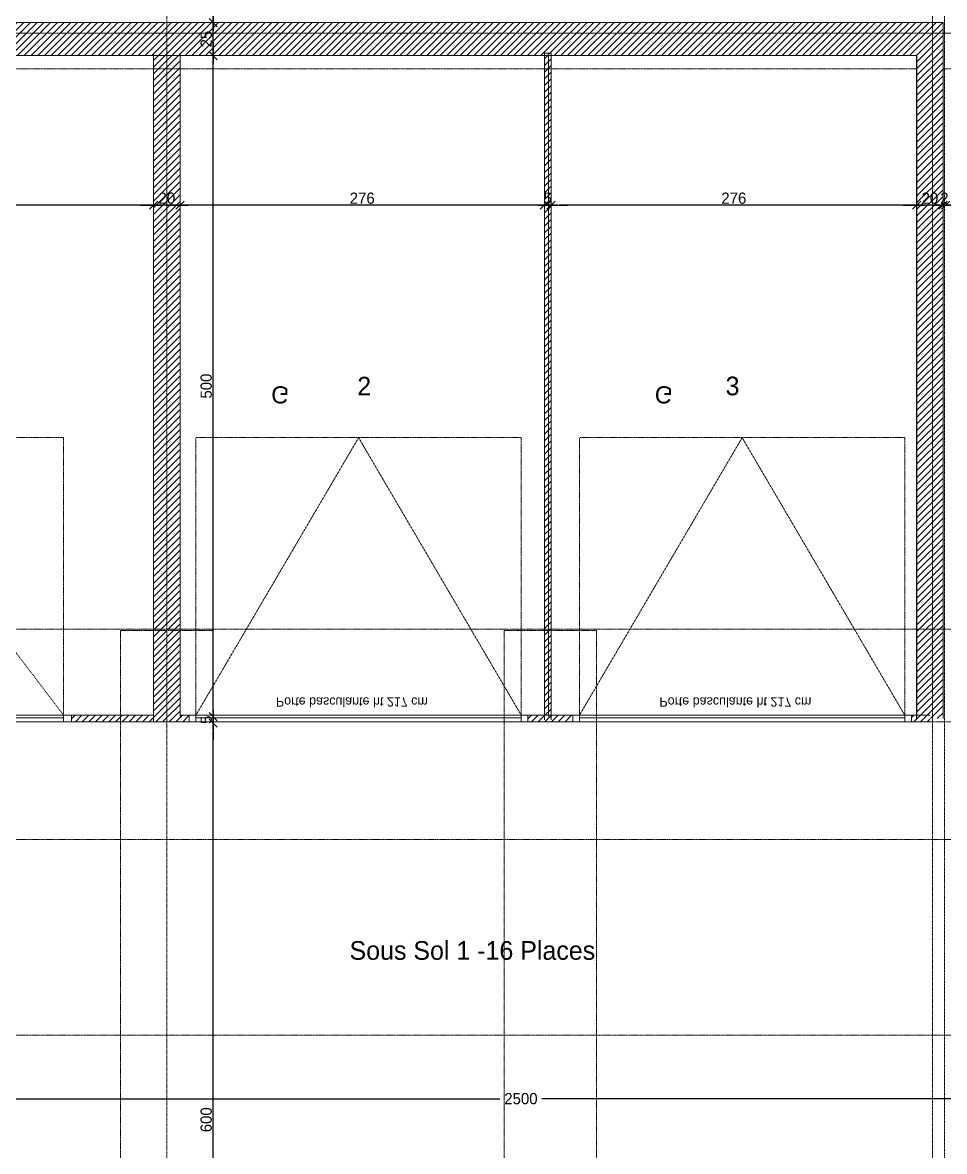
# Model space of a CAD drawing. Header units: millimetres. Extents: x -26249 to 60250, y -21218 to 23336.
# Drawn here: x 14505 to 15202, y -4575 to -3721 of the extents above; entities that cross this region are included whole.
import ezdxf

# ---------------------------------------------------------------- set-up
doc = ezdxf.new("R2010")
doc.units = ezdxf.units.MM
for name, pattern in [('Style de ligne -1', [0.41664, 0.20828, -0.20836]), ('Style de ligne -11', [0.347222, 0.20828, -0.138942]), ('Style de ligne -6', [1.04164, 0.625, -0.20828, 0.06943, -0.13893]), ('VW-01', [0.41656, 0.20828, -0.20828])]:
    doc.linetypes.add(name, pattern=pattern)
doc.layers.add('B BATI-structure', color=1, linetype='VW-01', lineweight=18, true_color=0xff0000)
doc.layers.add('C ANNOTATIONS-axes horizontaux', color=1, linetype='Style de ligne -1', lineweight=13, true_color=0xff0000)
for name, color, linetype, lineweight in [('B GÈnÈral_Hatch', 7, 'Continuous', 5), ('B Général', 7, 'Continuous', 5), ('C ANNOTATIONS-cotation', 7, 'Continuous', 5), ('C ANNOTATIONS-prestations', 7, 'Continuous', 5), ('C ANNOTATIONS-texte', 7, 'Continuous', 5)]:
    doc.layers.add(name, color=color, linetype=linetype, lineweight=lineweight)
doc.styles.add('Arial', font='arial.ttf')
doc.styles.add('Eurostile', font='')
doc.styles.get('Eurostile').set_extended_font_data('Eurostile')
doc.dimstyles.new('100é', dxfattribs={"dimtxt": 20.229601, "dimasz": 6.232178, "dimexe": 10, "dimexo": 25, "dimgap": 1, "dimtad": 1, "dimdec": 1, "dimtxsty": 'Arial', "dimblk": 'VW_SLASH', "dimblk1": 'VW_SLASH', "dimblk2": 'VW_SLASH', "dimcen": 0, "dimdle": 10, "dimazin": 0, "dimtfac": 1, "dimtdec": 1, "dimtix": 1, "dimtmove": 0, "dimatfit": 0, "dimldrblk": 'VW_FILLEDARROW', "dimfxl": 25, "dimfxlon": 1, "dimfrac": 2, "dimtolj": 1, "dimarcsym": 0})
pattern_1 = [(45, (8993.1033, -8630.2194), (2.4253472, -2.6458333), [])]

# ---------------------------------------------------------------- blocks, each defined once
blk = doc.blocks.new('Parking Spaces-4')
at = {"layer": 'B Général', "color": 7, "linetype": 'Continuous', "lineweight": 5}
for p, q in [((0, 0), (0, 500)), ((278.5, 0), (278.5, 500)), ((557, 0), (557, 500)), ((0, 0), (557, 0))]:
    blk.add_line(p, q, dxfattribs=at)
at = {"layer": 'B Général', "color": 7, "extrusion": (0, 0, -1), "char_height": 14.12, "attachment_point": 5, "text_direction": (1, 0, 0), "line_spacing_factor": 0.894142, "style": 'Eurostile'}
for s, insert in [('2', (139.25, 250)), ('3', (417.75, 250))]:
    blk.add_mtext(s, dxfattribs=dict(at, insert=insert))
blk = doc.blocks.new('Parking Spaces-7')
at = {"layer": 'B Général', "color": 7, "linetype": 'Continuous', "lineweight": 5}
for p, q in [((0, 0), (0, 500)), ((408, 0), (408, 500)), ((0, 0), (408, 0))]:
    blk.add_line(p, q, dxfattribs=at)
at = {"layer": 'B Général', "color": 7, "extrusion": (0, 0, -1), "insert": (204, 250), "char_height": 14.12, "attachment_point": 5, "text_direction": (1, 0, 0), "line_spacing_factor": 0.894142, "style": 'Eurostile'}
blk.add_mtext('1', dxfattribs=at)
blk = doc.blocks.new('VW_SLASH')
at = {"color": 0, "linetype": 'ByBlock', "lineweight": -2}
blk.add_line((1.6, 0), (-1, 0), dxfattribs=at)
at = {"color": 0, "linetype": 'Continuous', "lineweight": 20, "flags": 128}
blk.add_lwpolyline([(0.5, 0.5), (-0.5, -0.5)], dxfattribs=at)
blk = doc.blocks.new('*D625')
at = {"layer": 'C ANNOTATIONS-cotation', "color": 0, "linetype": 'Continuous', "lineweight": -2, "transparency": 16777216}
for p, q in [((13638.02, -4534.91), (14865.87, -4534.91)), ((16125.56, -4534.91), (14897.72, -4534.91))]:
    blk.add_line(p, q, dxfattribs=at)
at = {"layer": 'Defpoints', "color": 0, "linetype": 'Continuous', "transparency": 16777216}
for p in [(13631.79, -4534.91), (16131.79, -4534.91), (16131.79, -4534.91)]:
    blk.add_point(p, dxfattribs=at)
at = {"layer": 'C ANNOTATIONS-cotation', "color": 0, "linetype": 'Continuous', "lineweight": -2, "transparency": 16777216, "xscale": 6.232177734375, "yscale": 6.232177734375, "zscale": 6.232177734375, "rotation": 180}
blk.add_blockref('VW_SLASH', (13631.79, -4534.91), dxfattribs=at)
at = {"layer": 'C ANNOTATIONS-cotation', "color": 0, "linetype": 'Continuous', "lineweight": -2, "transparency": 16777216, "xscale": 6.232177734375, "yscale": 6.232177734375, "zscale": 6.232177734375}
blk.add_blockref('VW_SLASH', (16131.79, -4534.91), dxfattribs=at)
at = {"layer": 'C ANNOTATIONS-cotation', "color": 0, "linetype": 'Continuous', "lineweight": 5, "transparency": 16777216, "insert": (14881.79, -4534.91), "char_height": 8.471, "attachment_point": 5, "style": 'Eurostile'}
blk.add_mtext('\\A1;2500', dxfattribs=at)
blk = doc.blocks.new('VW_FILLEDARROW')
at = {"linetype": 'Continuous', "lineweight": 0}
blk.add_hatch(color=0, dxfattribs=at).paths.add_polyline_path([(-1.6, 0.43), (0, 0), (-1.6, -0.43)])
at = {"color": 0, "linetype": 'Continuous', "lineweight": 5, "flags": 128}
blk.add_lwpolyline([(-1.6, 0.43), (0, 0), (-1.6, -0.43)], close=True, dxfattribs=at)
blk = doc.blocks.new('*D627')
at = {"layer": 'C ANNOTATIONS-cotation', "color": 0, "linetype": 'Continuous', "lineweight": -2, "transparency": 16777216}
blk.add_line((14597.84, -3858.95), (14202.38, -3858.95), dxfattribs=at)
at = {"layer": 'Defpoints', "color": 0, "linetype": 'Continuous', "transparency": 16777216}
for p in [(14196.14, -3827.22), (14604.07, -3827.22), (14196.14, -3858.95)]:
    blk.add_point(p, dxfattribs=at)
at = {"layer": 'C ANNOTATIONS-cotation', "color": 0, "linetype": 'Continuous', "lineweight": -2, "transparency": 16777216, "xscale": 6.232177734375, "yscale": 6.232177734375, "zscale": 6.232177734375, "rotation": 180}
blk.add_blockref('VW_SLASH', (14196.14, -3858.95), dxfattribs=at)
at = {"layer": 'C ANNOTATIONS-cotation', "color": 0, "linetype": 'Continuous', "lineweight": -2, "transparency": 16777216, "xscale": 6.232177734375, "yscale": 6.232177734375, "zscale": 6.232177734375}
blk.add_blockref('VW_SLASH', (14604.07, -3858.95), dxfattribs=at)
at = {"layer": 'C ANNOTATIONS-cotation', "color": 0, "linetype": 'Continuous', "lineweight": 5, "transparency": 16777216, "insert": (14400.11, -3853.72), "char_height": 8.471, "attachment_point": 5, "style": 'Eurostile'}
blk.add_mtext('\\A1;408', dxfattribs=at)
blk = doc.blocks.new('*D628')
at = {"layer": 'C ANNOTATIONS-cotation', "color": 0, "linetype": 'Continuous', "lineweight": -2, "transparency": 16777216}
blk.add_line((14617.84, -3858.95), (14610.3, -3858.95), dxfattribs=at)
at = {"layer": 'Defpoints', "color": 0, "linetype": 'Continuous', "transparency": 16777216}
for p in [(14624.07, -3783.99), (14604.07, -3827.22), (14604.07, -3858.95)]:
    blk.add_point(p, dxfattribs=at)
at = {"layer": 'C ANNOTATIONS-cotation', "color": 0, "linetype": 'Continuous', "lineweight": -2, "transparency": 16777216, "xscale": 6.232177734375, "yscale": 6.232177734375, "zscale": 6.232177734375, "rotation": 180}
blk.add_blockref('VW_SLASH', (14604.07, -3858.95), dxfattribs=at)
at = {"layer": 'C ANNOTATIONS-cotation', "color": 0, "linetype": 'Continuous', "lineweight": -2, "transparency": 16777216, "xscale": 6.232177734375, "yscale": 6.232177734375, "zscale": 6.232177734375}
blk.add_blockref('VW_SLASH', (14624.07, -3858.95), dxfattribs=at)
at = {"layer": 'C ANNOTATIONS-cotation', "color": 0, "linetype": 'Continuous', "lineweight": 5, "transparency": 16777216, "insert": (14614.07, -3853.72), "char_height": 8.471, "attachment_point": 5, "style": 'Eurostile'}
blk.add_mtext('\\A1;20', dxfattribs=at)
blk = doc.blocks.new('*D629')
at = {"layer": 'C ANNOTATIONS-cotation', "color": 0, "linetype": 'Continuous', "lineweight": -2, "transparency": 16777216}
blk.add_line((14893.34, -3858.95), (14630.3, -3858.95), dxfattribs=at)
at = {"layer": 'Defpoints', "color": 0, "linetype": 'Continuous', "transparency": 16777216}
for p in [(14624.07, -3783.99), (14899.57, -3796.06), (14624.07, -3858.95)]:
    blk.add_point(p, dxfattribs=at)
at = {"layer": 'C ANNOTATIONS-cotation', "color": 0, "linetype": 'Continuous', "lineweight": -2, "transparency": 16777216, "xscale": 6.232177734375, "yscale": 6.232177734375, "zscale": 6.232177734375, "rotation": 180}
blk.add_blockref('VW_SLASH', (14624.07, -3858.95), dxfattribs=at)
at = {"layer": 'C ANNOTATIONS-cotation', "color": 0, "linetype": 'Continuous', "lineweight": -2, "transparency": 16777216, "xscale": 6.232177734375, "yscale": 6.232177734375, "zscale": 6.232177734375}
blk.add_blockref('VW_SLASH', (14899.57, -3858.95), dxfattribs=at)
at = {"layer": 'C ANNOTATIONS-cotation', "color": 0, "linetype": 'Continuous', "lineweight": 5, "transparency": 16777216, "insert": (14761.82, -3853.72), "char_height": 8.471, "attachment_point": 5, "style": 'Eurostile'}
blk.add_mtext('\\A1;276', dxfattribs=at)
blk = doc.blocks.new('*D630')
at = {"layer": 'C ANNOTATIONS-cotation', "color": 0, "linetype": 'Continuous', "lineweight": -2, "transparency": 16777216}
for p, q in [((14893.34, -3858.95), (14887.1, -3858.95)), ((14904.57, -3858.95), (14899.57, -3858.95)), ((14910.8, -3858.95), (14917.03, -3858.95))]:
    blk.add_line(p, q, dxfattribs=at)
at = {"layer": 'Defpoints', "color": 0, "linetype": 'Continuous', "transparency": 16777216}
for p in [(14904.57, -3780.22), (14899.57, -3796.06), (14899.57, -3858.95)]:
    blk.add_point(p, dxfattribs=at)
at = {"layer": 'C ANNOTATIONS-cotation', "color": 0, "linetype": 'Continuous', "lineweight": -2, "transparency": 16777216, "xscale": 6.232177734375, "yscale": 6.232177734375, "zscale": 6.232177734375}
blk.add_blockref('VW_SLASH', (14899.57, -3858.95), dxfattribs=at)
at = {"layer": 'C ANNOTATIONS-cotation', "color": 0, "linetype": 'Continuous', "lineweight": -2, "transparency": 16777216, "xscale": 6.232177734375, "yscale": 6.232177734375, "zscale": 6.232177734375, "rotation": 180}
blk.add_blockref('VW_SLASH', (14904.57, -3858.95), dxfattribs=at)
at = {"layer": 'C ANNOTATIONS-cotation', "color": 0, "linetype": 'Continuous', "lineweight": 5, "transparency": 16777216, "insert": (14902.07, -3853.72), "char_height": 8.471, "attachment_point": 5, "style": 'Eurostile'}
blk.add_mtext('\\A1;5', dxfattribs=at)
blk = doc.blocks.new('*D631')
at = {"layer": 'C ANNOTATIONS-cotation', "color": 0, "linetype": 'Continuous', "lineweight": -2, "transparency": 16777216}
blk.add_line((15174.76, -3858.95), (14910.8, -3858.95), dxfattribs=at)
at = {"layer": 'Defpoints', "color": 0, "linetype": 'Continuous', "transparency": 16777216}
for p in [(14904.57, -3780.22), (15180.99, -3811.11), (14904.57, -3858.95)]:
    blk.add_point(p, dxfattribs=at)
at = {"layer": 'C ANNOTATIONS-cotation', "color": 0, "linetype": 'Continuous', "lineweight": -2, "transparency": 16777216, "xscale": 6.232177734375, "yscale": 6.232177734375, "zscale": 6.232177734375, "rotation": 180}
blk.add_blockref('VW_SLASH', (14904.57, -3858.95), dxfattribs=at)
at = {"layer": 'C ANNOTATIONS-cotation', "color": 0, "linetype": 'Continuous', "lineweight": -2, "transparency": 16777216, "xscale": 6.232177734375, "yscale": 6.232177734375, "zscale": 6.232177734375}
blk.add_blockref('VW_SLASH', (15180.99, -3858.95), dxfattribs=at)
at = {"layer": 'C ANNOTATIONS-cotation', "color": 0, "linetype": 'Continuous', "lineweight": 5, "transparency": 16777216, "insert": (15042.78, -3853.72), "char_height": 8.471, "attachment_point": 5, "style": 'Eurostile'}
blk.add_mtext('\\A1;276', dxfattribs=at)
blk = doc.blocks.new('*D632')
at = {"layer": 'C ANNOTATIONS-cotation', "color": 0, "linetype": 'Continuous', "lineweight": -2, "transparency": 16777216}
blk.add_line((15194.76, -3858.95), (15187.22, -3858.95), dxfattribs=at)
at = {"layer": 'Defpoints', "color": 0, "linetype": 'Continuous', "transparency": 16777216}
for p in [(15180.99, -3811.11), (15200.99, -3813.42), (15180.99, -3858.95)]:
    blk.add_point(p, dxfattribs=at)
at = {"layer": 'C ANNOTATIONS-cotation', "color": 0, "linetype": 'Continuous', "lineweight": -2, "transparency": 16777216, "xscale": 6.232177734375, "yscale": 6.232177734375, "zscale": 6.232177734375, "rotation": 180}
blk.add_blockref('VW_SLASH', (15180.99, -3858.95), dxfattribs=at)
at = {"layer": 'C ANNOTATIONS-cotation', "color": 0, "linetype": 'Continuous', "lineweight": -2, "transparency": 16777216, "xscale": 6.232177734375, "yscale": 6.232177734375, "zscale": 6.232177734375}
blk.add_blockref('VW_SLASH', (15200.99, -3858.95), dxfattribs=at)
at = {"layer": 'C ANNOTATIONS-cotation', "color": 0, "linetype": 'Continuous', "lineweight": 5, "transparency": 16777216, "insert": (15190.99, -3853.72), "char_height": 8.471, "attachment_point": 5, "style": 'Eurostile'}
blk.add_mtext('\\A1;20', dxfattribs=at)
blk = doc.blocks.new('*D633')
at = {"layer": 'C ANNOTATIONS-cotation', "color": 0, "linetype": 'Continuous', "lineweight": -2, "transparency": 16777216}
for p, q in [((15194.76, -3858.95), (15188.53, -3858.95)), ((15202.99, -3858.95), (15200.99, -3858.95)), ((15209.22, -3858.95), (15215.46, -3858.95))]:
    blk.add_line(p, q, dxfattribs=at)
at = {"layer": 'Defpoints', "color": 0, "linetype": 'Continuous', "transparency": 16777216}
for p in [(15200.99, -3813.42), (15202.99, -3815.42), (15200.99, -3858.95)]:
    blk.add_point(p, dxfattribs=at)
at = {"layer": 'C ANNOTATIONS-cotation', "color": 0, "linetype": 'Continuous', "lineweight": -2, "transparency": 16777216, "xscale": 6.232177734375, "yscale": 6.232177734375, "zscale": 6.232177734375, "rotation": 180}
blk.add_blockref('VW_SLASH', (15202.99, -3858.95), dxfattribs=at)
at = {"layer": 'C ANNOTATIONS-cotation', "color": 0, "linetype": 'Continuous', "lineweight": -2, "transparency": 16777216, "xscale": 6.232177734375, "yscale": 6.232177734375, "zscale": 6.232177734375}
blk.add_blockref('VW_SLASH', (15200.99, -3858.95), dxfattribs=at)
at = {"layer": 'C ANNOTATIONS-cotation', "color": 0, "linetype": 'Continuous', "lineweight": 5, "transparency": 16777216, "insert": (15201.99, -3853.72), "char_height": 8.471, "attachment_point": 5, "style": 'Eurostile'}
blk.add_mtext('\\A1;2', dxfattribs=at)
blk = doc.blocks.new('*D634')
at = {"layer": 'C ANNOTATIONS-cotation', "color": 0, "linetype": 'Continuous', "lineweight": -2, "transparency": 16777216}
blk.add_line((15216.76, -3858.95), (15209.22, -3858.95), dxfattribs=at)
at = {"layer": 'Defpoints', "color": 0, "linetype": 'Continuous', "transparency": 16777216}
for p in [(15202.99, -3815.42), (15222.99, -3815.42), (15202.99, -3858.95)]:
    blk.add_point(p, dxfattribs=at)
at = {"layer": 'C ANNOTATIONS-cotation', "color": 0, "linetype": 'Continuous', "lineweight": -2, "transparency": 16777216, "xscale": 6.232177734375, "yscale": 6.232177734375, "zscale": 6.232177734375, "rotation": 180}
blk.add_blockref('VW_SLASH', (15202.99, -3858.95), dxfattribs=at)
at = {"layer": 'C ANNOTATIONS-cotation', "color": 0, "linetype": 'Continuous', "lineweight": -2, "transparency": 16777216, "xscale": 6.232177734375, "yscale": 6.232177734375, "zscale": 6.232177734375}
blk.add_blockref('VW_SLASH', (15222.99, -3858.95), dxfattribs=at)
at = {"layer": 'C ANNOTATIONS-cotation', "color": 0, "linetype": 'Continuous', "lineweight": 5, "transparency": 16777216, "insert": (15212.99, -3853.72), "char_height": 8.471, "attachment_point": 5, "style": 'Eurostile'}
blk.add_mtext('\\A1;20', dxfattribs=at)
blk = doc.blocks.new('Porte basculante ht200.320')
at = {"layer": 'B Général', "color": 7, "linetype": 'Style de ligne -1', "lineweight": 5}
for p, q in [((-160, -2.5), (0, -212.5)), ((0, -212.5), (160, -2.5))]:
    blk.add_line(p, q, dxfattribs=at)
at = {"layer": 'B Général', "color": 7, "linetype": 'Continuous', "lineweight": 5, "flags": 128}
for points in [[(-166, 2.5), (166, 2.5), (166, -2.5), (-166, -2.5)], [(-160, 2.5), (160, 2.5), (160, -0.5), (-160, -0.5)]]:
    blk.add_lwpolyline(points, close=True, dxfattribs=at)
at = {"layer": 'B Général', "flags": 128}
for points in [[(-166, 2.5), (-160, 2.5), (-160, -2.5), (-166, -2.5)], [(160, 2.5), (166, 2.5), (166, -2.5), (160, -2.5)]]:
    blk.add_lwpolyline(points, close=True, dxfattribs=at)
at = {"layer": 'B Général', "color": 7, "linetype": 'Style de ligne -1', "lineweight": 5, "flags": 128}
blk.add_lwpolyline([(-160, -2.5), (160, -2.5), (160, -212.5), (-160, -212.5)], close=True, dxfattribs=at)
at = {"layer": 'B Général', "insert": (-71, -243.42), "char_height": 12.94, "attachment_point": 1, "line_spacing_factor": 0.894142, "style": 'Eurostile'}
blk.add_mtext('G', dxfattribs=at)
at = {"layer": 'C ANNOTATIONS-prestations', "insert": (-62.58, -8.82), "char_height": 7.059, "attachment_point": 1, "line_spacing_factor": 0.894142, "style": 'Eurostile'}
blk.add_mtext('Porte basculante ht 217 cm', dxfattribs=at)
blk = doc.blocks.new('Porte basculante ht200cm')
at = {"layer": 'B Général', "color": 7, "linetype": 'Style de ligne -1', "lineweight": 5}
for p, q in [((-123, -2.5), (0, -212.5)), ((0, -212.5), (123, -2.5))]:
    blk.add_line(p, q, dxfattribs=at)
at = {"layer": 'B Général', "color": 7, "linetype": 'Continuous', "lineweight": 5, "flags": 128}
for points in [[(-128, 2.5), (128, 2.5), (128, -2.5), (-128, -2.5)], [(-123, 2.5), (123, 2.5), (123, -0.5), (-123, -0.5)]]:
    blk.add_lwpolyline(points, close=True, dxfattribs=at)
at = {"layer": 'B Général', "flags": 128}
for points in [[(-128, 2.5), (-123, 2.5), (-123, -2.5), (-128, -2.5)], [(123, 2.5), (128, 2.5), (128, -2.5), (123, -2.5)]]:
    blk.add_lwpolyline(points, close=True, dxfattribs=at)
at = {"layer": 'B Général', "color": 7, "linetype": 'Style de ligne -1', "lineweight": 5, "flags": 128}
blk.add_lwpolyline([(-123, -2.5), (123, -2.5), (123, -212.5), (-123, -212.5)], close=True, dxfattribs=at)
at = {"layer": 'B Général', "insert": (-66, -238.42), "char_height": 12.94, "attachment_point": 1, "line_spacing_factor": 0.894142, "style": 'Eurostile'}
blk.add_mtext('G', dxfattribs=at)
at = {"layer": 'C ANNOTATIONS-prestations', "insert": (-62.58, -8.98), "char_height": 7.059, "attachment_point": 1, "line_spacing_factor": 0.894142, "style": 'Eurostile'}
blk.add_mtext('Porte basculante ht 217 cm', dxfattribs=at)
blk = doc.blocks.new('*D675')
at = {"layer": 'C ANNOTATIONS-cotation', "color": 0, "linetype": 'Continuous', "lineweight": -2, "transparency": 16777216}
for p, q in [((14649.1, -3204.83), (14639.1, -3204.83)), ((14649.1, -3714.6), (14649.1, -3211.06))]:
    blk.add_line(p, q, dxfattribs=at)
at = {"layer": 'Defpoints', "color": 0, "linetype": 'Continuous', "transparency": 16777216}
for p in [(14649.1, -3204.83), (14661.1, -3204.83), (14667.1, -3720.83)]:
    blk.add_point(p, dxfattribs=at)
at = {"layer": 'C ANNOTATIONS-cotation', "color": 0, "linetype": 'Continuous', "lineweight": -2, "transparency": 16777216, "xscale": 6.232177734375, "yscale": 6.232177734375, "zscale": 6.232177734375}
for p, rotation in [((14649.1, -3204.83), 90), ((14649.1, -3720.83), 270)]:
    blk.add_blockref('VW_SLASH', p, dxfattribs=dict(at, rotation=rotation))
at = {"layer": 'C ANNOTATIONS-cotation', "color": 0, "linetype": 'Continuous', "lineweight": 5, "transparency": 16777216, "insert": (14643.87, -3462.83), "char_height": 8.471, "attachment_point": 5, "rotation": 90, "style": 'Eurostile'}
blk.add_mtext('\\A1;516', dxfattribs=at)
blk = doc.blocks.new('*D676')
at = {"layer": 'C ANNOTATIONS-cotation', "color": 0, "linetype": 'Continuous', "lineweight": -2, "transparency": 16777216}
blk.add_line((14649.1, -3739.6), (14649.1, -3727.06), dxfattribs=at)
at = {"layer": 'Defpoints', "color": 0, "linetype": 'Continuous', "transparency": 16777216}
for p in [(14649.1, -3720.83), (14667.1, -3720.83), (14667.1, -3745.83)]:
    blk.add_point(p, dxfattribs=at)
at = {"layer": 'C ANNOTATIONS-cotation', "color": 0, "linetype": 'Continuous', "lineweight": -2, "transparency": 16777216, "xscale": 6.232177734375, "yscale": 6.232177734375, "zscale": 6.232177734375}
for p, rotation in [((14649.1, -3720.83), 90), ((14649.1, -3745.83), 270)]:
    blk.add_blockref('VW_SLASH', p, dxfattribs=dict(at, rotation=rotation))
at = {"layer": 'C ANNOTATIONS-cotation', "color": 0, "linetype": 'Continuous', "lineweight": 5, "transparency": 16777216, "insert": (14643.87, -3733.33), "char_height": 8.471, "attachment_point": 5, "rotation": 90, "style": 'Eurostile'}
blk.add_mtext('\\A1;25', dxfattribs=at)
blk = doc.blocks.new('*D677')
at = {"layer": 'C ANNOTATIONS-cotation', "color": 0, "linetype": 'Continuous', "lineweight": -2, "transparency": 16777216}
blk.add_line((14649.1, -4239.6), (14649.1, -3752.06), dxfattribs=at)
at = {"layer": 'Defpoints', "color": 0, "linetype": 'Continuous', "transparency": 16777216}
for p in [(14649.1, -3745.83), (14667.1, -3745.83), (14677.1, -4245.83)]:
    blk.add_point(p, dxfattribs=at)
at = {"layer": 'C ANNOTATIONS-cotation', "color": 0, "linetype": 'Continuous', "lineweight": -2, "transparency": 16777216, "xscale": 6.232177734375, "yscale": 6.232177734375, "zscale": 6.232177734375}
for p, rotation in [((14649.1, -3745.83), 90), ((14649.1, -4245.83), 270)]:
    blk.add_blockref('VW_SLASH', p, dxfattribs=dict(at, rotation=rotation))
at = {"layer": 'C ANNOTATIONS-cotation', "color": 0, "linetype": 'Continuous', "lineweight": 5, "transparency": 16777216, "insert": (14643.87, -3995.83), "char_height": 8.471, "attachment_point": 5, "rotation": 90, "style": 'Eurostile'}
blk.add_mtext('\\A1;500', dxfattribs=at)
blk = doc.blocks.new('*D678')
at = {"layer": 'C ANNOTATIONS-cotation', "color": 0, "linetype": 'Continuous', "lineweight": -2, "transparency": 16777216}
for p, q in [((14649.1, -4239.6), (14649.1, -4233.37)), ((14649.1, -4250.83), (14649.1, -4245.83)), ((14649.1, -4257.06), (14649.1, -4263.29))]:
    blk.add_line(p, q, dxfattribs=at)
at = {"layer": 'Defpoints', "color": 0, "linetype": 'Continuous', "transparency": 16777216}
for p in [(14649.1, -4245.83), (14677.1, -4245.83), (14677.1, -4250.83)]:
    blk.add_point(p, dxfattribs=at)
at = {"layer": 'C ANNOTATIONS-cotation', "color": 0, "linetype": 'Continuous', "lineweight": -2, "transparency": 16777216, "xscale": 6.232177734375, "yscale": 6.232177734375, "zscale": 6.232177734375}
for p, rotation in [((14649.1, -4245.83), 270), ((14649.1, -4250.83), 90)]:
    blk.add_blockref('VW_SLASH', p, dxfattribs=dict(at, rotation=rotation))
at = {"layer": 'C ANNOTATIONS-cotation', "color": 0, "linetype": 'Continuous', "lineweight": 5, "transparency": 16777216, "insert": (14643.87, -4248.33), "char_height": 8.471, "attachment_point": 5, "rotation": 90, "style": 'Eurostile'}
blk.add_mtext('\\A1;5', dxfattribs=at)
blk = doc.blocks.new('*D679')
at = {"layer": 'C ANNOTATIONS-cotation', "color": 0, "linetype": 'Continuous', "lineweight": -2, "transparency": 16777216}
blk.add_line((14649.1, -4844.6), (14649.1, -4257.06), dxfattribs=at)
at = {"layer": 'Defpoints', "color": 0, "linetype": 'Continuous', "transparency": 16777216}
for p in [(14649.1, -4250.83), (14677.1, -4250.83), (14683.1, -4850.83)]:
    blk.add_point(p, dxfattribs=at)
at = {"layer": 'C ANNOTATIONS-cotation', "color": 0, "linetype": 'Continuous', "lineweight": -2, "transparency": 16777216, "xscale": 6.232177734375, "yscale": 6.232177734375, "zscale": 6.232177734375}
for p, rotation in [((14649.1, -4250.83), 90), ((14649.1, -4850.83), 270)]:
    blk.add_blockref('VW_SLASH', p, dxfattribs=dict(at, rotation=rotation))
at = {"layer": 'C ANNOTATIONS-cotation', "color": 0, "linetype": 'Continuous', "lineweight": 5, "transparency": 16777216, "insert": (14643.87, -4550.83), "char_height": 8.471, "attachment_point": 5, "rotation": 90, "style": 'Eurostile'}
blk.add_mtext('\\A1;600', dxfattribs=at)
blk = doc.blocks.new('*D683')
at = {"layer": 'C ANNOTATIONS-prestations', "color": 0, "lineweight": -2, "transparency": 16777216}
for p, q in [((13520.99, -3681.47), (13520.99, -3646.47)), ((15200.99, -3681.47), (15200.99, -3646.47)), ((13527.23, -3656.47), (15194.76, -3656.47))]:
    blk.add_line(p, q, dxfattribs=at)
at = {"layer": 'Defpoints', "color": 0, "transparency": 16777216}
for p in [(15200.99, -3656.47), (13520.99, -3720.83), (15200.99, -3720.83)]:
    blk.add_point(p, dxfattribs=at)
at = {"layer": 'C ANNOTATIONS-prestations', "color": 0, "lineweight": -2, "transparency": 16777216, "xscale": 6.232177734375, "yscale": 6.232177734375, "zscale": 6.232177734375, "rotation": 180}
blk.add_blockref('VW_SLASH', (13520.99, -3656.47), dxfattribs=at)
at = {"layer": 'C ANNOTATIONS-prestations', "color": 0, "lineweight": -2, "transparency": 16777216, "xscale": 6.232177734375, "yscale": 6.232177734375, "zscale": 6.232177734375}
blk.add_blockref('VW_SLASH', (15200.99, -3656.47), dxfattribs=at)
at = {"layer": 'C ANNOTATIONS-prestations', "color": 0, "transparency": 16777216, "insert": (14360.99, -3645.15), "char_height": 20.23, "attachment_point": 5, "style": 'Arial'}
blk.add_mtext('\\A1;1680', dxfattribs=at)
blk = doc.blocks.new('Groupe-63-1')
at = {"layer": 'B Général', "color": 1, "linetype": 'Style de ligne -11', "lineweight": 13}
blk.add_line((-1456.92, -1173.93), (-1456.92, 946.07), dxfattribs=at)

msp = doc.modelspace()

# ---------------------------------------------------------------- hatches: boundary and pattern name
at = {"layer": 'B GÈnÈral_Hatch', "linetype": 'Continuous', "lineweight": 5}
h = msp.add_hatch(dxfattribs=at)
h.set_pattern_fill('50_BETON', style=0, pattern_type=2)
h.set_pattern_definition(pattern_1)
h.paths.add_polyline_path([(15180.991, -3745.831), (15200.991, -3720.831), (13520.778, -3720.831), (13522.63, -3745.831)])
h = msp.add_hatch(dxfattribs=at)
h.set_pattern_fill('50_BETON', style=0, pattern_type=2)
h.set_pattern_definition(pattern_1)
h.paths.add_polyline_path([(15200.991, -3720.831), (15180.991, -3745.831), (15180.991, -4247.331), (15200.991, -4247.331)])
h = msp.add_hatch(dxfattribs=at)
h.set_pattern_fill('50_BETON', style=0, pattern_type=2)
h.set_pattern_definition(pattern_1)
h.paths.add_polyline_path([(14604.068, -4249.831), (14624.068, -4244.831), (14624.068, -3744.83), (14604.068, -3744.83)])
h = msp.add_hatch(dxfattribs=at)
h.set_pattern_fill('50_BETON', style=0, pattern_type=2)
h.set_pattern_definition(pattern_1)
h.paths.add_polyline_path([(14899.568, -4248.331), (14904.568, -4248.331), (14904.568, -3743.954), (14899.568, -3743.954)])
h = msp.add_hatch(dxfattribs=at)
h.set_pattern_fill('50_BETON', style=0, pattern_type=2)
h.set_pattern_definition(pattern_1)
h.paths.add_polyline_path([(14542.068, -4244.831), (14542.068, -4249.831), (14604.068, -4249.831), (14604.068, -4244.831)])
h = msp.add_hatch(dxfattribs=at)
h.set_pattern_fill('50_BETON', style=0, pattern_type=2)
h.set_pattern_definition(pattern_1)
h.paths.add_polyline_path([(14631.068, -4244.831), (14624.068, -4244.831), (14604.068, -4249.831), (14631.068, -4249.831)])
h = msp.add_hatch(dxfattribs=at)
h.set_pattern_fill('50_BETON', style=0, pattern_type=2)
h.set_pattern_definition(pattern_1)
h.paths.add_polyline_path([(14887.068, -4244.831), (14887.068, -4249.831), (14921.068, -4249.831), (14921.068, -4244.831)])
h = msp.add_hatch(dxfattribs=at)
h.set_pattern_fill('50_BETON', style=0, pattern_type=2)
h.set_pattern_definition(pattern_1)
h.paths.add_polyline_path([(15177.068, -4244.831), (15177.068, -4249.831), (15190.991, -4249.831), (15190.991, -4244.831)])

# ---------------------------------------------------------------- linework, layer by layer
at = {"layer": 'B BATI-structure', "flags": 128}
for points in [[(14196.068, -4249.831), (16607.588, -4249.831), (16607.588, -4179.831), (14196.068, -4179.831)], [(14649.068, -4920.849), (14649.068, -4180.831), (14579.068, -4180.831), (14579.068, -4920.849)], [(14939.068, -4920.849), (14939.068, -4180.831), (14869.068, -4180.831), (14869.068, -4920.849)]]:
    msp.add_lwpolyline(points, close=True, dxfattribs=at)
at = {"layer": 'B Général', "color": 1, "linetype": 'Style de ligne -6', "lineweight": 13, "true_color": 0xff0000}
msp.add_line((14614.068, -5344.831), (14614.068, -2809.831), dxfattribs=at)
at = {"layer": 'B Général', "color": 7, "linetype": 'Continuous', "lineweight": 18}
for p, q in [((13520.778, -3720.831), (15200.991, -3720.831)), ((15200.991, -4247.331), (15200.991, -3720.831)), ((14196.145, -3745.831), (15180.991, -3745.831)), ((14604.068, -3744.83), (14604.068, -4249.831)), ((14624.068, -3744.83), (14624.068, -4244.831)), ((14899.568, -4248.331), (14899.568, -3743.954)), ((14904.568, -4248.331), (14904.568, -3743.954)), ((15180.991, -4247.331), (15180.991, -3745.831)), ((14542.068, -4244.831), (14604.068, -4244.831)), ((14542.068, -4249.831), (14604.068, -4249.831)), ((14604.068, -4249.831), (14631.068, -4249.831)), ((14624.068, -4244.831), (14631.068, -4244.831)), ((14887.068, -4244.831), (14921.068, -4244.831)), ((14887.068, -4249.831), (14921.068, -4249.831)), ((15177.068, -4244.831), (15190.991, -4244.831)), ((15177.068, -4249.831), (15190.991, -4249.831))]:
    msp.add_line(p, q, dxfattribs=at)
at = {"layer": 'B Général', "color": 7, "linetype": 'Continuous', "lineweight": 5}
for p, q in [((13520.778, -3720.831), (15200.991, -3720.831)), ((15200.991, -4247.331), (15200.991, -3720.831)), ((14196.145, -3745.831), (15180.991, -3745.831)), ((14604.068, -3744.83), (14604.068, -4249.831)), ((14624.068, -3744.83), (14624.068, -4244.831)), ((14904.568, -3743.954), (14899.568, -3743.954)), ((14899.568, -4248.331), (14899.568, -3743.954)), ((14904.568, -4248.331), (14904.568, -3743.954)), ((15180.991, -4247.331), (15180.991, -3745.831)), ((14542.068, -4244.831), (14604.068, -4244.831)), ((14542.068, -4249.831), (14542.068, -4244.831)), ((14542.068, -4249.831), (14604.068, -4249.831)), ((14604.068, -4249.831), (14604.068, -4244.831)), ((14604.068, -4249.831), (14631.068, -4249.831)), ((14624.068, -4244.831), (14631.068, -4244.831)), ((14631.068, -4249.831), (14631.068, -4244.831)), ((14887.068, -4244.831), (14921.068, -4244.831)), ((14887.068, -4249.831), (14887.068, -4244.831)), ((14887.068, -4249.831), (14921.068, -4249.831)), ((14921.068, -4249.831), (14921.068, -4244.831)), ((15177.068, -4244.831), (15190.991, -4244.831)), ((15177.068, -4249.831), (15177.068, -4244.831)), ((15177.068, -4249.831), (15190.991, -4249.831))]:
    msp.add_line(p, q, dxfattribs=at)
at = {"layer": 'B Général', "color": 250, "linetype": 'VW-01', "true_color": 0x444444}
for p, q in [((14196.068, -3755.831), (15180.991, -3755.831)), ((15200.991, -3755.831), (16607.588, -3755.831))]:
    msp.add_line(p, q, dxfattribs=at)
at = {"layer": 'B Général', "color": 1, "linetype": 'Style de ligne -6', "lineweight": 13, "true_color": 0xff0000, "flags": 128}
msp.add_lwpolyline([(15136.067, -2809.831), (15136.067, -2893.331), (15192.991, -2942.331), (15192.991, -5544.831)], dxfattribs=at)
at = {"layer": 'C ANNOTATIONS-axes horizontaux', "color": 5, "true_color": 0x0000ff}
for p, q in [((21363.916, -3728.831), (11953.916, -3728.831)), ((21363.916, -4338.831), (11953.916, -4338.831)), ((21363.916, -4486.831), (11953.916, -4486.831))]:
    msp.add_line(p, q, dxfattribs=at)

# ---------------------------------------------------------------- block references
at = {"layer": 'B Général', "color": 7}
msp.add_blockref('Groupe-63-1', (16658.916, -4170.901), dxfattribs=at)
at = {"layer": 'B Général', "color": 7, "xscale": -1}
for name, p, rotation in [('Parking Spaces-7', (14196.068, -3745.831), 180.0000000026375), ('Parking Spaces-4', (14624.068, -3745.831), 180), ('Porte basculante ht200.320', (14376.068, -4247.331), 180.0000000020161), ('Porte basculante ht200cm', (14759.068, -4247.331), 180), ('Porte basculante ht200cm', (15049.068, -4247.331), 180)]:
    msp.add_blockref(name, p, dxfattribs=dict(at, rotation=rotation))

# ---------------------------------------------------------------- texts
at = {"layer": 'C ANNOTATIONS-texte', "color": 7, "insert": (14752.217, -4415.707), "char_height": 14.118, "width": 1262.36986, "attachment_point": 1, "line_spacing_factor": 0.894142, "style": 'Eurostile'}
msp.add_mtext('Sous Sol 1 -16 Places', dxfattribs=at)

# ---------------------------------------------------------------- dimensions: what is measured, and where the dimension line sits
at = {"layer": 'C ANNOTATIONS-cotation', "color": 7, "linetype": 'Continuous', "lineweight": 5}
for base, p1, p2, override, picture, middle in [((14649.103, -3204.831), (14667.103, -3720.831), (14661.103, -3204.831), {"dimtxt": 8.470801, "dimdec": 0, "dimpost": '<>', "dimtxsty": 'Eurostile', "dimse1": 1, "dimtmove": 2}, '*D675', (14643.868, -3462.831)), ((14649.103, -3720.831), (14667.103, -3745.831), (14667.103, -3720.831), {"dimtxt": 8.470801, "dimdec": 0, "dimpost": '<>', "dimtxsty": 'Eurostile', "dimse1": 1, "dimse2": 1, "dimtmove": 2}, '*D676', (14643.868, -3733.331)), ((14649.103, -3745.831), (14677.103, -4245.831), (14667.103, -3745.831), {"dimtxt": 8.470801, "dimdec": 0, "dimpost": '<>', "dimtxsty": 'Eurostile', "dimse1": 1, "dimse2": 1, "dimtmove": 2}, '*D677', (14643.868, -3995.831)), ((14649.103, -4245.831), (14677.103, -4250.831), (14677.103, -4245.831), {"dimtxt": 8.470801, "dimdec": 0, "dimpost": '<>', "dimtxsty": 'Eurostile', "dimse1": 1, "dimse2": 1, "dimtmove": 2}, '*D678', (14643.868, -4248.331)), ((14649.103, -4250.831), (14683.103, -4850.831), (14677.103, -4250.831), {"dimtxt": 8.470801, "dimdec": 0, "dimpost": '<>', "dimtxsty": 'Eurostile', "dimse1": 1, "dimse2": 1, "dimtmove": 2}, '*D679', (14643.868, -4550.831))]:
    dim = msp.add_linear_dim(base=base, p1=p1, p2=p2, angle=270, dimstyle='100é', override=override, dxfattribs=at)
    dim.commit()
    dim.dimension.update_dxf_attribs({"geometry": picture, "text_midpoint": middle})
for base, p1, p2, picture, middle in [((14899.568, -3858.953), (14904.568, -3780.219), (14899.568, -3796.065), '*D630', (14902.068, -3853.718)), ((14904.568, -3858.953), (15180.991, -3811.11), (14904.568, -3780.219), '*D631', (15042.78, -3853.718)), ((14604.068, -3858.953), (14624.068, -3783.989), (14604.068, -3827.219), '*D628', (14614.068, -3853.718)), ((14624.06802068, -3858.953319243), (14899.56802068, -3796.064720738), (14624.06802068, -3783.988595604), '*D629', (14761.81802068, -3853.717918852)), ((15180.991, -3858.953), (15200.991, -3813.419), (15180.991, -3811.11), '*D632', (15190.991, -3853.718)), ((15200.991, -3858.953), (15202.991, -3815.419), (15200.991, -3813.419), '*D633', (15201.991, -3853.718)), ((15202.991, -3858.953), (15222.991, -3815.419), (15202.991, -3815.419), '*D634', (15212.991, -3853.718)), ((14196.145, -3858.953), (14604.068, -3827.219), (14196.145, -3827.219), '*D627', (14400.106, -3853.718))]:
    dim = msp.add_linear_dim(base=base, p1=p1, p2=p2, dimstyle='100é', override={"dimtxt": 8.470801, "dimdec": 0, "dimpost": '<>', "dimtxsty": 'Eurostile', "dimse1": 1, "dimse2": 1, "dimtmove": 2}, dxfattribs=at)
    dim.commit()
    dim.dimension.update_dxf_attribs({"geometry": picture, "text_midpoint": middle})
at = {"layer": 'C ANNOTATIONS-cotation', "color": 1, "linetype": 'Continuous', "lineweight": 5, "true_color": 0xff0000}
dim = msp.add_linear_dim(base=(16131.791, -4534.906), p1=(13631.791, -4534.906), p2=(16131.791, -4534.906), dimstyle='100é', override={"dimtxt": 8.470801, "dimpost": '<>', "dimtxsty": 'Eurostile', "dimse1": 1, "dimse2": 1, "dimtmove": 2}, dxfattribs=at)
dim.commit()
dim.dimension.update_dxf_attribs({"geometry": '*D625', "text_midpoint": (14881.791, -4534.906), "dimtype": 160})
at = {"layer": 'C ANNOTATIONS-prestations'}
dim = msp.add_linear_dim(base=(15200.991, -3656.474), p1=(13520.995, -3720.831), p2=(15200.991, -3720.831), dimstyle='100é', override={"dimpost": '<>'}, dxfattribs=at)
dim.commit()
dim.dimension.update_dxf_attribs({"geometry": '*D683', "text_midpoint": (14360.993, -3645.145)})

doc.saveas('drawing.dxf')
